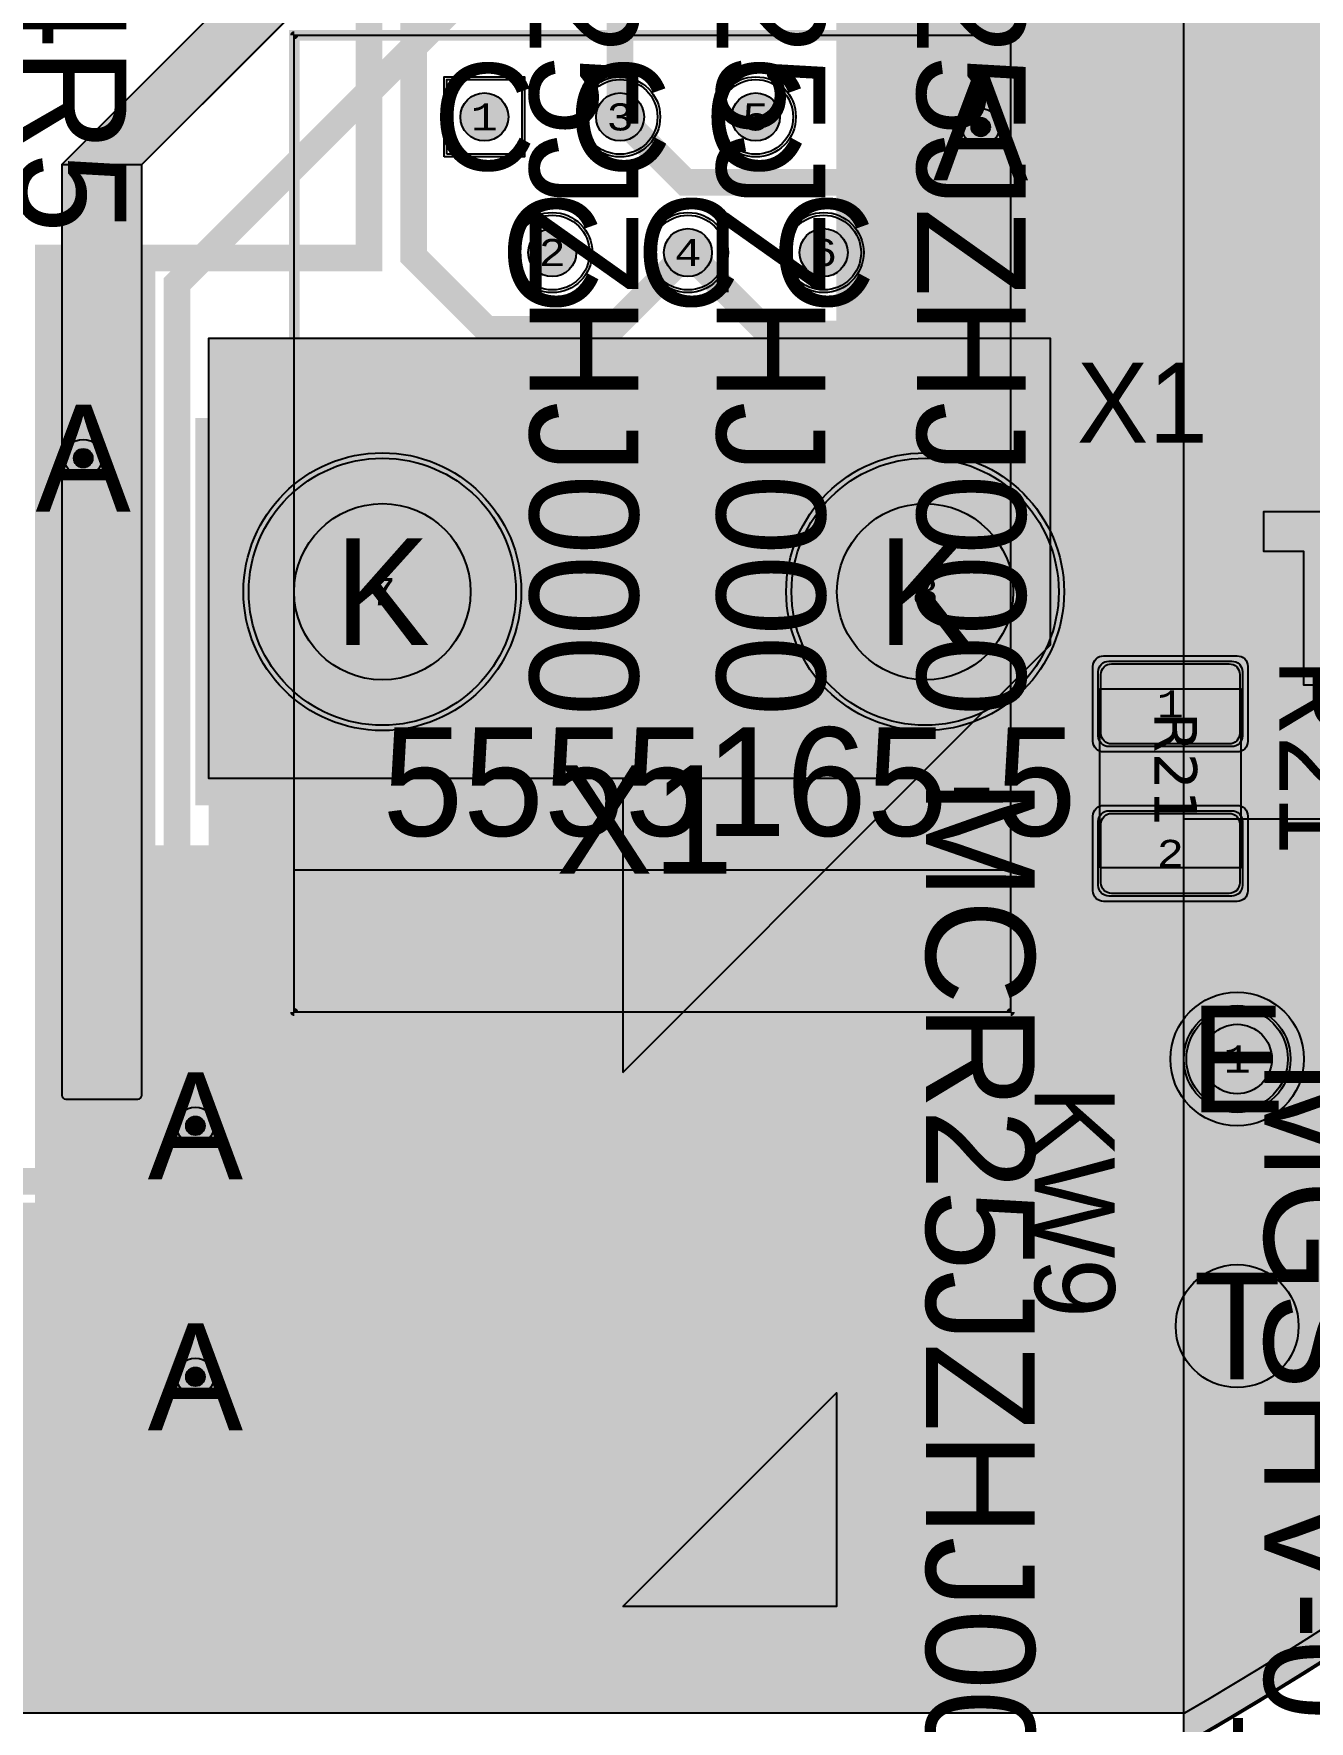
# Model space of a CAD drawing. Extents: x -74 to 89, y -133 to 74.
# Drawn here: x 15.47 to 39.35, y -63.65 to -32.05 of the extents above; entities that cross this region are included whole.
import ezdxf
from ezdxf.enums import TextEntityAlignment as Align

# ---------------------------------------------------------------- set-up
doc = ezdxf.new("R2010")
doc.units = 0
doc.header["$MEASUREMENT"] = 0
for name, color, linetype in [('ASSEMBLY_OUTLINES_TOP', 102, 'CONTINUOUS'), ('ASSEMBLY_PART_NUMBERS_TOP', 102, 'CONTINUOUS'), ('ASSEMBLY_REF_DES_TOP', 102, 'CONTINUOUS'), ('BOARD_OUTLINE', 10, 'CONTINUOUS'), ('DRILL_DRAWING', 21, 'CONTINUOUS'), ('GENERATED_SILKSCREEN_TOP', 140, 'CONTINUOUS'), ('MANUFACTURING_OUTLINES', 10, 'CONTINUOUS'), ('MOUNTING_HOLES_LAYER_BOT13', 42, 'CONTINUOUS'), ('MOUNTING_HOLES_LAYER_TOP', 42, 'CONTINUOUS'), ('PART_HOLES_LAYER_BOTTOM', 30, 'CONTINUOUS'), ('PART_HOLES_LAYER_TOP', 30, 'CONTINUOUS'), ('PART_PADS_LAYER_BOTTOM', 230, 'CONTINUOUS'), ('PART_PADS_LAYER_TOP', 150, 'CONTINUOUS'), ('PART_PADS_SMD_BTM', 230, 'CONTINUOUS'), ('PART_PADS_SMD_TOP', 150, 'CONTINUOUS'), ('PIN_NUMBERS_TOP', 8, 'CONTINUOUS'), ('PLACEMENT_OUTLINES_TOP', 130, 'CONTINUOUS'), ('PLANE_DATA_LAYER_BOTTOM', 230, 'CONTINUOUS'), ('PLANE_DATA_LAYER_TOP', 150, 'CONTINUOUS'), ('PLANE_SHAPES_LAYER_BOTTOM', 230, 'CONTINUOUS'), ('PLANE_SHAPES_LAYER_TOP', 150, 'CONTINUOUS'), ('ROUTE_BORDER', 151, 'CONTINUOUS'), ('SILKSCREEN_OUTLINES_TOP', 150, 'CONTINUOUS'), ('SILKSCREEN_REF_DES_TOP', 150, 'CONTINUOUS'), ('SOLDERMASK_PADS_BTM', 12, 'CONTINUOUS'), ('SOLDERMASK_PADS_TOP', 180, 'CONTINUOUS'), ('SOLDERPASTE_PADS_TOP', 180, 'CONTINUOUS'), ('TRACES_LAYER_BOTTOM', 230, 'CONTINUOUS'), ('TRACES_LAYER_TOP', 150, 'CONTINUOUS'), ('VIA_HOLES_LAYER_BOTTOM', 30, 'CONTINUOUS'), ('VIA_HOLES_LAYER_TOP', 30, 'CONTINUOUS'), ('VIA_PADS_LAYER_BOTTOM', 230, 'CONTINUOUS'), ('VIA_PADS_LAYER_TOP', 150, 'CONTINUOUS')]:
    doc.layers.add(name, color=color, linetype=linetype)
doc.styles.add('COURIER_NEW', font='COUR.TTF')
doc.styles.add('VERDANA', font='verdana.TTF')
doc.styles.add('VERIBEST_GERBER_0', font='txt')

msp = doc.modelspace()

# ---------------------------------------------------------------- hatches: boundary and pattern name
at = {"layer": 'ASSEMBLY_OUTLINES_TOP'}
h = msp.add_hatch(color=256, dxfattribs=at)
edge = h.paths.add_edge_path()
edge.add_arc((38, -51.25), 1, 0, 360)
at = {"layer": 'MOUNTING_HOLES_LAYER_BOT13'}
h = msp.add_hatch(color=256, dxfattribs=at)
edge = h.paths.add_edge_path()
edge.add_arc((38, -56.25), 1.15, 0, 360)
at = {"layer": 'MOUNTING_HOLES_LAYER_TOP'}
h = msp.add_hatch(color=256, dxfattribs=at)
edge = h.paths.add_edge_path()
edge.add_arc((38, -56.25), 1.15, 0, 360)
at = {"layer": 'PART_HOLES_LAYER_BOTTOM'}
h = msp.add_hatch(color=256, dxfattribs=at)
edge = h.paths.add_edge_path()
edge.add_arc((23.91, -33.61), 0.45, 0, 360)
h = msp.add_hatch(color=256, dxfattribs=at)
edge = h.paths.add_edge_path()
edge.add_arc((26.45, -33.61), 0.45, 0, 360)
h = msp.add_hatch(color=256, dxfattribs=at)
edge = h.paths.add_edge_path()
edge.add_arc((28.99, -33.61), 0.45, 0, 360)
h = msp.add_hatch(color=256, dxfattribs=at)
edge = h.paths.add_edge_path()
edge.add_arc((25.18, -36.15), 0.45, 0, 360)
h = msp.add_hatch(color=256, dxfattribs=at)
edge = h.paths.add_edge_path()
edge.add_arc((27.72, -36.15), 0.45, 0, 360)
h = msp.add_hatch(color=256, dxfattribs=at)
edge = h.paths.add_edge_path()
edge.add_arc((30.26, -36.15), 0.45, 0, 360)
h = msp.add_hatch(color=256, dxfattribs=at)
edge = h.paths.add_edge_path()
edge.add_arc((22, -42.5), 1.65, 0, 360)
h = msp.add_hatch(color=256, dxfattribs=at)
edge = h.paths.add_edge_path()
edge.add_arc((32.16, -42.5), 1.65, 0, 360)
h = msp.add_hatch(color=256, dxfattribs=at)
edge = h.paths.add_edge_path()
edge.add_arc((38, -51.25), 0.65, 0, 360)
at = {"layer": 'PART_HOLES_LAYER_TOP'}
h = msp.add_hatch(color=256, dxfattribs=at)
edge = h.paths.add_edge_path()
edge.add_arc((23.91, -33.61), 0.45, 0, 360)
h = msp.add_hatch(color=256, dxfattribs=at)
edge = h.paths.add_edge_path()
edge.add_arc((26.45, -33.61), 0.45, 0, 360)
h = msp.add_hatch(color=256, dxfattribs=at)
edge = h.paths.add_edge_path()
edge.add_arc((28.99, -33.61), 0.45, 0, 360)
h = msp.add_hatch(color=256, dxfattribs=at)
edge = h.paths.add_edge_path()
edge.add_arc((25.18, -36.15), 0.45, 0, 360)
h = msp.add_hatch(color=256, dxfattribs=at)
edge = h.paths.add_edge_path()
edge.add_arc((27.72, -36.15), 0.45, 0, 360)
h = msp.add_hatch(color=256, dxfattribs=at)
edge = h.paths.add_edge_path()
edge.add_arc((30.26, -36.15), 0.45, 0, 360)
h = msp.add_hatch(color=256, dxfattribs=at)
edge = h.paths.add_edge_path()
edge.add_arc((22, -42.5), 1.65, 0, 360)
h = msp.add_hatch(color=256, dxfattribs=at)
edge = h.paths.add_edge_path()
edge.add_arc((32.16, -42.5), 1.65, 0, 360)
h = msp.add_hatch(color=256, dxfattribs=at)
edge = h.paths.add_edge_path()
edge.add_arc((38, -51.25), 0.65, 0, 360)
at = {"layer": 'PLANE_DATA_LAYER_BOTTOM'}
h = msp.add_hatch(color=256, dxfattribs=at)
h.paths.add_polyline_path([(61.5, 18.4238), (61.499999, -40.226501, -0.145975601), (61.487545, -40.268248, -0.116259509), (37.03131, -63.489622, -0.132779416), (36.992918, -63.5), (9.5, -63.5), (9.5, -72.816526, -0.37700099), (9.43358, -72.892096, -0.002983456), (8.56305, -72.999481, -0.029201915), (8.554172, -73), (-8.554172, -73, -0.029201915), (-8.56305, -72.999481, -0.002983456), (-9.43358, -72.892096, -0.37700099), (-9.5, -72.816526), (-9.5, -61.830213, -0.198909956), (-9.477682, -61.776332), (-8.26281, -60.56146, -0.198913366), (-8.208928, -60.539142), (8.201871, -60.539142, -0.198913366), (8.255753, -60.56146), (9.211061, -61.516768, 0.198912215), (9.564614, -61.663215), (25.750215, -61.663215, 0.195350246), (26.098886, -61.521584, -0.195347782), (26.152023, -61.5), (26.499996, -61.5, 0.207684346), (26.500002, -61.499998), (30.499998, -57.500002), (30.5, -57.499996), (30.5, -57.152099, -0.198909956), (30.522318, -57.098218), (36.700036, -50.9205, -0.668181994), (36.830118, -50.974381), (36.830118, -50.974384, -0.054468704), (36.82832, -50.990839, 3.427766314), (37.740839, -50.07832, -0.479508484), (37.648182, -50.003918), (37.648182, -50.003917, -0.198909956), (37.6705, -49.950036), (40.613553, -47.006983, 0.086722175), (40.712509, -46.866117, -0.086720588), (40.727589, -46.844649), (41.095234, -46.477004, 0.198912215), (41.241681, -46.123451), (41.241681, -26.339527, -0.198909956), (41.263999, -26.285646), (44.859294, -22.690351, 0.198912215), (45.005741, -22.336798), (45.005741, -6.47043, 0.198912215), (44.859294, -6.116877), (37.022318, 1.720099, -0.198909956), (37, 1.77398), (37, 5.499992, 0.414213562), (36.999992, 5.5), (33.853696, 5.5, -0.414213562), (33.777496, 5.5762), (33.777496, 5.576201, -0.137277598), (33.788563, 5.61575, 0.263392024), (33.84287, 7.388311, -0.564378968), (33.910301, 7.5), (39.499992, 7.5, 0.414213562), (39.5, 7.500008), (39.5, 17.023961, -0.410608775), (39.575261, 17.100155, 0.312052862), (41.476721, 18.449826, -0.315437153), (41.548339, 18.5), (61.4238, 18.5, -0.414213562)], flags=0)
h.paths.add_polyline_path([(-5.5, -66.5, -1), (5.5, -66.5, -1)], flags=0)
h.paths.add_polyline_path([(36.35, -56.25, -1), (39.65, -56.25, -1)], flags=0)
h.paths.add_polyline_path([(40.55, -51.25, -1), (42.95, -51.25, -1)], flags=0)
h.paths.add_polyline_path([(40.1, -56.25, -1), (43.4, -56.25, -1)], flags=0)
h.paths.add_polyline_path([(49.75, -30.75, -1), (51.75, -30.75, -1)], flags=0)
h.paths.add_polyline_path([(49.75, -27.5, -1), (51.75, -27.5, -1)], flags=0)
h.paths.add_polyline_path([(49.75, -24.25, -1), (51.75, -24.25, -1)], flags=0)
h.paths.add_polyline_path([(42.2, -47, -1), (51.8, -47, -1)], flags=0)
h.paths.add_polyline_path([(54.4, -30.75, -1), (57.1, -30.75, -1)], flags=0)
h.paths.add_polyline_path([(54.4, -27.5, -1), (57.1, -27.5, -1)], flags=0)
h.paths.add_polyline_path([(54.4, -24.25, -1), (57.1, -24.25, -1)], flags=0)
h.paths.add_polyline_path([(52.95, -16, -1), (57.55, -16, -1)], flags=0)
h.paths.add_polyline_path([(52.95, -1.25, -1), (57.55, -1.25, -1)], flags=0)
h.paths.add_polyline_path([(52.95, 12.75, -1), (57.55, 12.75, -1)], flags=0)
h.paths.add_polyline_path([(49, -38, -1), (60, -38, -1)], flags=0)
msp.add_hatch(color=256, dxfattribs=at).paths.add_polyline_path([(25.222504, 5.576201, 0.137277598), (25.211437, 5.61575, -0.137281084), (24.95, 6.55, -0.121710057), (25.15713, 7.388311, 0.121712304), (25.165899, 7.4238, 0.414213562), (25.089699, 7.5), (24.5762, 7.5, 0.414213562), (24.5, 7.4238), (24.5, -15.499996), (24.499998, -15.500002), (23.02232, -16.977679, 0.198909956), (23.000002, -17.03156), (23.000002, -17.031561), (23, -23.749996), (22.999998, -23.750002), (22.52232, -24.22768, 0.198909956), (22.500002, -24.281561), (22.5, -27.999996), (22.499998, -28.000002), (16.02232, -34.477679, 0.198909956), (16.000002, -34.53156), (16.000002, -34.531561), (16, -51.9238, 0.414213562), (16.0762, -52), (17.4238, -52, 0.414213562), (17.5, -51.9238), (17.5, -34.500004), (17.500002, -34.499998), (21.999998, -30.000002, -0.207684346), (22.000004, -30), (22.96844, -30, 0.198914779), (23.022322, -29.977681), (24.977684, -28.022316, 0.198909956), (25.000002, -27.968435), (25, 5.499992, -0.414213562), (25.000008, 5.5), (25.146304, 5.5, 0.414213562), (25.222504, 5.5762)], flags=0)
h = msp.add_hatch(color=256, dxfattribs=at)
h.paths.add_polyline_path([(42.055741, -21.290412, -0.198909956), (42.033423, -21.344293), (38.438128, -24.939588, 0.198912215), (38.291681, -25.293141), (38.291681, -33.093197, -0.668181994), (38.161599, -33.147078), (32.715564, -27.701043, -0.198909956), (32.693246, -27.647162), (32.693246, -25.929076, -0.198909956), (32.715564, -25.875195), (35.911007, -22.679752, 0.198912215), (36.057454, -22.326199), (36.057454, -21.974107, -0.198909956), (36.079772, -21.920226), (36.999998, -21.000002), (37, -20.999996), (37, -4.5262, -0.414213562), (37.0762, -4.45), (38.988924, -4.45, -0.198913366), (39.042806, -4.472318), (42.033423, -7.462935, -0.198909956), (42.055741, -7.516816)], flags=0)
h.paths.add_polyline_path([(37.5, -18.65, -1), (41.6, -18.65, -1)], flags=0)
h = msp.add_hatch(color=256, dxfattribs=at)
h.paths.add_polyline_path([(34.5, -37.8262), (34.499999, -40.417161, -0.683328832), (34.367723, -40.468755, 1.575282269), (32.316244, -45.495928, -0.429559877), (32.396413, -45.572025), (32.396413, -45.572026, -0.198909956), (32.374095, -45.625907), (26.522322, -51.477682, -0.198913366), (26.46844, -51.5), (18.8262, -51.5, -0.414213562), (18.75, -51.4238), (18.75, -37.8262, -0.414213562), (18.8262, -37.75), (34.4238, -37.75, -0.414213562)], flags=0)
h.paths.add_polyline_path([(19, -42.5, -1), (25, -42.5, -1)], flags=0)
for points in [[(32.16, -42.5), (33.324799, -39.652852)], [(22, -42.5), (19.824798, -40.324798)], [(22, -42.5), (24.175202, -40.324798)], [(32.16, -42.5), (29.312852, -41.335201)], [(22, -42.5), (19.824798, -44.675202)], [(22, -42.5), (24.175202, -44.675202)], [(32.16, -42.5), (30.995201, -45.347148)]]:
    msp.add_hatch(color=256, dxfattribs=at).paths.add_polyline_path(points, is_closed=False, flags=0)
at = {"layer": 'PLANE_DATA_LAYER_TOP'}
h = msp.add_hatch(color=256, dxfattribs=at)
h.paths.add_polyline_path([(61.5, -40.226499, -0.145975601), (61.487546, -40.268246, -0.116259517), (37.03131, -63.489622, -0.132779416), (36.992918, -63.5), (9.5, -63.5), (9.5, -72.816526, -0.37700099), (9.43358, -72.892096, -0.002983456), (8.56305, -72.999481, -0.029201915), (8.554172, -73), (-8.554172, -73, -0.029201915), (-8.56305, -72.999481, -0.002983456), (-9.43358, -72.892096, -0.37700099), (-9.5, -72.816526), (-9.5, -63.5), (-18.9238, -63.5, -0.414213562), (-19, -63.4238), (-19, -60.362708, -0.460360958), (-18.91204, -60.287421, 0.407174437), (-17.716783, -59.436985, -0.72047567), (-17.573699, -59.416371, 4.221382976), (-17.573699, -57.083629, -0.72047567), (-17.716783, -57.063015, 0.407174437), (-18.91204, -56.212579, -0.460360958), (-19, -56.137292), (-19, -55.500008, 0.414213562), (-19.000008, -55.5), (-29.4238, -55.5, -0.414213562), (-29.5, -55.4238), (-29.5, -54.358735, -0.16227766), (-29.48476, -54.313015), (-22.52286, -45.03048, -0.236067977), (-22.4619, -45), (-6.0762, -45, -0.414213562), (-6, -45.0762), (-6, -53.999992, 0.414213562), (-5.999992, -54), (15.499992, -54, 0.414213562), (15.5, -53.999992), (15.5, -36.0762, -0.414213562), (15.5762, -36), (21.499992, -36, 0.414213562), (21.5, -35.999992), (21.5, -17.3262, -0.414213562), (21.5762, -17.25), (24.499992, -17.25, 0.414213562), (24.5, -17.249992), (24.5, 7.4238, -0.414213562), (24.5762, 7.5), (25.089699, 7.5, -0.564378968), (25.15713, 7.388311, 0.263392024), (25.211437, 5.61575, -0.137277598), (25.222504, 5.576201), (25.222504, 5.5762, -0.414213562), (25.146304, 5.5), (25.000008, 5.5, 0.414213562), (25, 5.499992), (25, -17.6738, -0.414213562), (24.9238, -17.75), (22.000008, -17.75, 0.414213562), (22, -17.750008), (22, -36.4238, -0.414213562), (21.9238, -36.5), (17.750008, -36.5, 0.414213562), (17.75, -36.500008), (17.75, -47.249992, 0.414213562), (17.750008, -47.25), (34.9738, -47.25, -0.414213562), (35.05, -47.3262), (35.05, -48, 0.414213562), (35.6, -48.55), (37.9, -48.55, 0.414213562), (38.45, -48), (38.45, -46.8262, -0.414213562), (38.5262, -46.75), (39.362507, -46.75, -0.414213562), (39.438707, -46.8262), (39.438707, -49.072624, -0.198909956), (39.416389, -49.126505), (38.451643, -50.091251, -0.282786448), (38.374011, -50.109773, 0.510406548), (36.8, -51.249999), (36.8, -51.25, 1), (39.2, -51.25), (39.2, -51.249998, 0.079404665), (39.140227, -50.875989, -0.079406468), (39.136431, -50.852239), (39.136431, -50.852238, -0.198909956), (39.158749, -50.798357), (40.29226, -49.664846, 0.139214381), (40.4253, -49.426302, -0.66553327), (40.563992, -49.403312, 0.056252236), (40.6339, -49.491007), (41.209616, -50.066722, -0.198909956), (41.231934, -50.120603), (41.231934, -50.120605, -0.278486309), (41.191217, -50.188039, 1.771956841), (42.95, -51.25), (42.95, -51.249999, 0.282784123), (42.291796, -50.179272, -0.282784005), (42.25, -50.111281), (42.25, -49.9, 0.198912215), (42.103553, -49.546447), (41.509772, -48.952666, -0.198909956), (41.487454, -48.898785), (41.487454, -44.11759, 0.198912215), (41.341007, -43.764037), (37.022318, -39.445348, -0.198909956), (37, -39.391467), (37, -25.5762, -0.414213562), (37.0762, -25.5), (37.75, -25.5, 0.414213562), (38.3, -24.95), (38.3, -23.55, 0.414213562), (37.75, -23), (37.0762, -23, -0.414213562), (37, -22.9238), (37, 5.499992, 0.414213562), (36.999992, 5.5), (33.853696, 5.5, -0.414213562), (33.777496, 5.5762), (33.777496, 5.576201, -0.137277598), (33.788563, 5.61575, 0.263392024), (33.84287, 7.388311, -0.564378968), (33.910301, 7.5), (39.499992, 7.5, 0.414213562), (39.5, 7.500008), (39.5, 17.023961, -0.410608775), (39.575261, 17.100155, 0.312052862), (41.476721, 18.449826, -0.315437153), (41.548339, 18.5), (56.499992, 18.5, 0.414213562), (56.5, 18.500008), (56.5, 22.804901, -0.359563574), (56.5618, 22.879728, 0.825910822), (56.5618, 26.120272, -0.359563574), (56.5, 26.195099), (56.5, 28.054901, -0.359563574), (56.5618, 28.129728, 0.825910822), (56.5618, 31.370272, -0.359563574), (56.5, 31.445099), (56.5, 32.824732, -0.306399851), (56.547828, 32.895453, 0.434317946), (59.453247, 40.390678, -0.112892843), (59.445672, 40.4238, -0.414213562), (59.521872, 40.5), (61.294132, 40.5, -0.252088385), (61.357744, 40.465752, -0.000803891), (61.487546, 40.268243, -0.145975601), (61.5, 40.226496)], flags=0)
h.paths.add_polyline_path([(-5.5, -66.5, -1), (5.5, -66.5, -1)], flags=0)
h.paths.add_polyline_path([(19.011269, -52.814013, 0.138572509), (19.1, -52.5, 1), (17.9, -52.5, 0.138572509), (17.988731, -52.814013, -0.138574011), (18, -52.853893), (18, -56.846107, -0.138574011), (17.988731, -56.885987, 0.138572509), (17.9, -57.2, 1), (19.1, -57.2, 0.138572509), (19.011269, -56.885987, -0.138574011), (19, -56.846107), (19, -52.853893, -0.138574011)], flags=0)
h.paths.add_polyline_path([(36.35, -56.25, -1), (39.65, -56.25, -1)], flags=0)
h.paths.add_polyline_path([(37.5, -18.65, -1), (41.6, -18.65, -1)], flags=0)
h.paths.add_polyline_path([(40.1, -56.25, -1), (43.4, -56.25, -1)], flags=0)
h.paths.add_polyline_path([(50.66575, -14.365675, 0.414213562), (50.91575, -14.115675), (50.91575, 3.552675, 0.414213562), (50.66575, 3.802675), (45.7297, 3.802675, 0.414213562), (45.4797, 3.552675), (45.4797, -14.115675, 0.414213562), (45.7297, -14.365675)], flags=0)
h.paths.add_polyline_path([(50.839728, -25.245966, 2.137297553), (49.754034, -24.160272, -0.1756634), (49.732023, -24.207317), (49.211658, -24.727682, -0.198913366), (49.157776, -24.75), (45.5762, -24.75, -0.414213562), (45.5, -24.6738), (45.5, -21.500008, 0.414213562), (45.499992, -21.5), (41.000008, -21.5, 0.414213562), (41, -21.500008), (41, -23.7238, -0.414213562), (40.9238, -23.8), (40, -23.8, 0.414213562), (39.45, -24.35), (39.45, -26.65, 0.414213562), (40, -27.2), (40.9238, -27.2, -0.414213562), (41, -27.2762), (41, -28.2238, -0.414213562), (40.9238, -28.3), (40, -28.3, 0.414213562), (39.45, -28.85), (39.45, -31.15, 0.414213562), (40, -31.7), (40.9238, -31.7, -0.414213562), (41, -31.7762), (41, -32.7238, -0.414213562), (40.9238, -32.8), (40, -32.8, 0.414213562), (39.45, -33.35), (39.45, -35.65, 0.414213562), (40, -36.2), (40.9238, -36.2, -0.414213562), (41, -36.2762), (41, -37.499992, 0.414213562), (41.000008, -37.5), (45.499992, -37.5, 0.414213562), (45.5, -37.499992), (45.5, -35.3262, -0.414213562), (45.5762, -35.25), (46.90552, -35.25, 0.198912714), (47.435851, -35.03033), (49, -33.46618), (50.278165, -32.188015, -0.101573515), (50.303748, -32.171147, 0.101574085), (50.555546, -32.005115), (50.792683, -31.767977, -0.1756634), (50.839728, -31.745966, 2.137297553), (49.754034, -30.660272, -0.1756634), (49.732023, -30.707317), (49.677785, -30.761555, -0.101573515), (49.652202, -30.778423, 0.101574085), (49.400404, -30.944455), (46.617178, -33.727682, -0.198913366), (46.563296, -33.75), (45.5762, -33.75, -0.414213562), (45.5, -33.6738), (45.5, -29.268243, -0.414213562), (45.5762, -29.192043), (49.807957, -29.192043, 0.198912714), (50.338288, -28.972373), (50.792683, -28.517977, -0.1756634), (50.839728, -28.495966, 2.137297553), (49.754034, -27.410272, -0.1756634), (49.732023, -27.457317), (49.519615, -27.669725, -0.198913366), (49.465733, -27.692043), (45.5762, -27.692043, -0.414213562), (45.5, -27.615843), (45.5, -26.3262, -0.414213562), (45.5762, -26.25), (49.5, -26.25, 0.198912714), (50.030331, -26.03033), (50.792683, -25.267977, -0.1756634)], flags=0)
h.paths.add_polyline_path([(42.2, -47, -1), (51.8, -47, -1)], flags=0)
h.paths.add_polyline_path([(54.4, -30.75, -1), (57.1, -30.75, -1)], flags=0)
h.paths.add_polyline_path([(54.4, -27.5, -1), (57.1, -27.5, -1)], flags=0)
h.paths.add_polyline_path([(54.4, -24.25, -1), (57.1, -24.25, -1)], flags=0)
h.paths.add_polyline_path([(52.95, -16, -1), (57.55, -16, -1)], flags=0)
h.paths.add_polyline_path([(52.95, -1.25, -1), (57.55, -1.25, -1)], flags=0)
h.paths.add_polyline_path([(52.95, 12.75, -1), (57.55, 12.75, -1)], flags=0)
h.paths.add_polyline_path([(49, -38, -1), (60, -38, -1)], flags=0)
h = msp.add_hatch(color=256, dxfattribs=at)
h.paths.add_polyline_path([(33.25, -39.595656, -0.516373137), (33.148687, -39.667599, 1.408235122), (33.148687, -45.332401, -0.516373137), (33.25, -45.404344), (33.25, -46.4238, -0.414213562), (33.1738, -46.5), (18.5762, -46.5, -0.414213562), (18.5, -46.4238), (18.5, -39.3262, -0.414213562), (18.5762, -39.25), (33.1738, -39.25, -0.414213562), (33.25, -39.3262)], flags=0)
h.paths.add_polyline_path([(19, -42.5, -1), (25, -42.5, -1)], flags=0)
for points in [[(32.16, -42.5), (30.770567, -39.755463)], [(22, -42.5), (19.824798, -40.324798)], [(22, -42.5), (24.175202, -40.324798)], [(22, -42.5), (19.824798, -44.675202)], [(22, -42.5), (24.175202, -44.675202)], [(32.16, -42.5), (29.245882, -43.485354)], [(32.16, -42.5), (32.721279, -45.524561)], [(37.85, -47.4), (38.5262, -47.4)], [(35.65, -47.724995), (34.9738, -47.724995)], [(36.75, -47.95), (36.75, -48.6262)]]:
    msp.add_hatch(color=256, dxfattribs=at).paths.add_polyline_path(points, is_closed=False, flags=0)
at = {"layer": 'PLANE_SHAPES_LAYER_BOTTOM'}
for points in [[(61.5, -41.155194, -0.114863686), (37, -64.08588), (37, 5.5), (61.5, 5.5)], [(17.5, -34.5), (23.875, -28.125), (23.125, -27.375), (16, -34.5)], [(34.5, -43.5), (32, -46), (18.75, -46), (18.75, -37.75), (34.5, -37.75)], [(26.5, -51.5), (32, -46), (26.5, -46)], [(26.5, -61.5), (30.5, -57.5), (30.5, -61.5)]]:
    msp.add_hatch(color=256, dxfattribs=at).paths.add_polyline_path(points, flags=0)
at = {"layer": 'PLANE_SHAPES_LAYER_TOP'}
msp.add_hatch(color=256, dxfattribs=at).paths.add_polyline_path([(61.603571, -41, -0.115502386), (37, -64.08588), (37, -46.75), (39.75, -46.75), (39.75, -44.25), (39.25, -44.25), (39.25, -41.75), (38.5, -41.75), (38.5, -41)], flags=0)
at = {"layer": 'VIA_HOLES_LAYER_BOTTOM'}
h = msp.add_hatch(color=256, dxfattribs=at)
edge = h.paths.add_edge_path()
edge.add_arc((33.2, -33.8), 0.175, 0, 360)
h = msp.add_hatch(color=256, dxfattribs=at)
edge = h.paths.add_edge_path()
edge.add_arc((16.4, -40), 0.175, 0, 360)
h = msp.add_hatch(color=256, dxfattribs=at)
edge = h.paths.add_edge_path()
edge.add_arc((18.5, -52.5), 0.175, 0, 360)
h = msp.add_hatch(color=256, dxfattribs=at)
edge = h.paths.add_edge_path()
edge.add_arc((18.5, -57.2), 0.175, 0, 360)
at = {"layer": 'VIA_HOLES_LAYER_TOP'}
h = msp.add_hatch(color=256, dxfattribs=at)
edge = h.paths.add_edge_path()
edge.add_arc((33.2, -33.8), 0.175, 0, 360)
h = msp.add_hatch(color=256, dxfattribs=at)
edge = h.paths.add_edge_path()
edge.add_arc((16.4, -40), 0.175, 0, 360)
h = msp.add_hatch(color=256, dxfattribs=at)
edge = h.paths.add_edge_path()
edge.add_arc((18.5, -52.5), 0.175, 0, 360)
h = msp.add_hatch(color=256, dxfattribs=at)
edge = h.paths.add_edge_path()
edge.add_arc((18.5, -57.2), 0.175, 0, 360)

# ---------------------------------------------------------------- linework, layer by layer
at = {"layer": 'ASSEMBLY_OUTLINES_TOP', "const_width": 0.2}
msp.add_lwpolyline([(20.35, -50.37), (20.35, -32.08), (33.76, -32.08), (33.76, -50.37)], close=True, dxfattribs=at)
at = {"layer": 'ASSEMBLY_OUTLINES_TOP'}
msp.add_lwpolyline([(35.43, -47.67), (35.43, -44.32), (38.07, -44.32), (38.07, -47.67)], close=True, dxfattribs=at)
for centre, radius in [((0, 0), 74), ((38, -51.25), 1)]:
    msp.add_circle(centre, radius, dxfattribs=at)
at = {"layer": 'BOARD_OUTLINE'}
msp.add_lwpolyline([(62, -40.39802, -0.011944181), (60, -43.312816), (60, -43.312815, -0.105291747), (37.148351, -64), (10, -64), (10, -73.321211, -0.067878888), (-10, -73.321211), (-10, -64), (-37.148351, -64, -0.130474387), (-64, -37.148351), (-64, -10), (-73.321211, -10, -0.067878888), (-73.321211, 10), (-64, 10), (-64, 37.148351, -0.130474387), (-37.148351, 64), (-10, 64), (-10, 73.321211, -0.067878888), (10, 73.321211), (10, 64), (37.148351, 64, -0.105291747), (60, 43.312815), (60, 43.312816, -0.011944181), (62, 40.39802)], format="xyb", close=True, dxfattribs=at)
at = {"layer": 'GENERATED_SILKSCREEN_TOP', "const_width": 0.15}
for points in [[(33.760005, -40.482425, 0.000001243), (33.759995, -40.482417), (33.759995, -32.080005), (20.350005, -32.080005), (20.350005, -40.523098, 0.000001243), (20.349995, -40.523106), (20.349995, -32.08, -0.414213562), (20.35, -32.079995), (33.76, -32.079995, -0.414213562), (33.760005, -32.08), (33.760005, -40.482425)], [(33.760005, -50.37, -0.414213562), (33.76, -50.370005), (20.35, -50.370005, -0.414213562), (20.349995, -50.37), (20.349995, -44.476894, 0.000001243), (20.350005, -44.476902), (20.350005, -50.369995), (33.759995, -50.369995), (33.759995, -44.517583, 0.000001243), (33.760005, -44.517575), (33.760005, -50.37)], [(35.430005, -46.583836, 0.000011642), (35.429995, -46.583844), (35.429995, -45.416156, 0.000011642), (35.430005, -45.416164), (35.430005, -46.583836)], [(38.070005, -46.583844, 0.000011642), (38.069995, -46.583836), (38.069995, -45.416164, 0.000011642), (38.070005, -45.416156), (38.070005, -46.583844)]]:
    msp.add_lwpolyline(points, format="xyb", dxfattribs=at)
for points in [[(36.21875, -39.722), (35.73725, -39.0395), (35.25575, -39.722), (35.25275, -39.728), (35.24675, -39.731), (35.24225, -39.7325), (35.23775, -39.7325), (35.22725, -39.7295), (35.21825, -39.725), (35.21075, -39.7175), (35.20475, -39.7085), (35.20325, -39.6965), (35.20775, -39.686), (35.69825, -38.9855), (35.20775, -38.285), (35.20325, -38.2745), (35.20325, -38.264), (35.20925, -38.2535), (35.21675, -38.246), (35.22725, -38.2415), (35.23775, -38.2385), (35.24675, -38.24), (35.25575, -38.2475), (35.73725, -38.9315), (36.21875, -38.2475), (36.22625, -38.24), (36.23675, -38.2385), (36.24725, -38.2415), (36.25625, -38.246), (36.26525, -38.2535), (36.26975, -38.264), (36.27125, -38.2745), (36.26825, -38.285), (35.77325, -38.9855), (36.26825, -39.686), (36.27125, -39.698), (36.26975, -39.7085), (36.26525, -39.719), (36.25625, -39.7265), (36.24725, -39.7325), (36.23675, -39.734), (36.22625, -39.731), (36.21875, -39.722)], [(36.83525, -39.674), (36.82325, -39.677), (36.81725, -39.683), (36.81275, -39.6935), (36.81125, -39.7055), (36.81275, -39.716), (36.81725, -39.7265), (36.82325, -39.734), (36.83525, -39.7355), (37.42025, -39.7355), (37.43075, -39.734), (37.43975, -39.7265), (37.44425, -39.716), (37.44575, -39.7055), (37.44425, -39.6935), (37.43975, -39.683), (37.43075, -39.677), (37.42025, -39.674), (37.15625, -39.674), (37.15625, -38.2655), (37.15475, -38.255), (37.15025, -38.2475), (37.14275, -38.243), (37.13225, -38.2415), (37.12475, -38.24), (37.11725, -38.24), (37.11125, -38.243), (37.10525, -38.249), (36.81275, -38.66), (36.80825, -38.6705), (36.80825, -38.681), (36.81275, -38.69), (36.82025, -38.6975), (36.82925, -38.7035), (36.83975, -38.7065), (36.84575, -38.7065), (36.85025, -38.705), (36.85775, -38.696), (37.09775, -38.36), (37.09775, -39.674), (36.83525, -39.674)], [(40.266, -43.951), (38.826, -43.951), (38.814, -43.954), (38.8065, -43.9615), (38.802, -43.9705), (38.8005, -43.981), (38.802, -43.993), (38.8065, -44.0035), (38.814, -44.011), (38.826, -44.014), (39.516, -44.014)], [(39.516, -44.719), (38.817, -44.965), (38.8065, -44.971), (38.8005, -44.9815), (38.799, -44.9935), (38.802, -45.0025), (38.808, -45.0115), (38.8155, -45.019), (38.8245, -45.0235), (38.8365, -45.0205), (39.5355, -44.7745)], [(39.8295, -46.4305), (39.018, -45.4315), (38.8575, -45.4315), (38.8575, -46.411), (38.8545, -46.4215), (38.8485, -46.4305), (38.838, -46.435), (38.826, -46.4365), (38.8155, -46.435), (38.805, -46.4305), (38.799, -46.4215), (38.796, -46.411), (38.796, -45.4), (38.799, -45.388), (38.8065, -45.3805), (38.8155, -45.373), (38.826, -45.37), (39.0315, -45.37), (39.036, -45.3715), (39.0465, -45.3745), (39.051, -45.3775), (39.054, -45.3805), (39.057, -45.3835), (39.87, -46.381)], [(38.8575, -47.0035), (38.856, -46.9915), (38.8485, -46.9855), (38.838, -46.981), (38.826, -46.9795), (38.8155, -46.981), (38.805, -46.9855), (38.7975, -46.9915), (38.796, -47.0035), (38.796, -47.5885), (38.7975, -47.599), (38.805, -47.608), (38.8155, -47.6125), (38.826, -47.614), (38.838, -47.6125), (38.8485, -47.608), (38.856, -47.599), (38.8575, -47.5885), (38.8575, -47.3245), (40.266, -47.3245)], [(40.1715, -47.266), (38.8575, -47.266), (38.8575, -47.0035)], [(20.35, -47.71), (33.75, -47.71)], [(35.6605, -53.01375), (35.6695, -53.01975), (35.68, -53.02125), (35.692, -53.01975), (35.701, -53.01375), (35.7085, -53.00625), (35.7145, -52.99575), (35.716, -52.99125), (35.7145, -52.98675), (35.713, -52.98075), (35.71, -52.97625), (34.927, -52.01475), (35.686, -52.01475), (35.698, -52.01175), (35.7055, -52.00425), (35.71, -51.99375), (35.7115, -51.98175), (35.71, -51.97125), (35.7055, -51.96225), (35.698, -51.95475), (35.686, -51.95175), (34.246, -51.95175), (34.2355, -51.95475), (34.2265, -51.96225), (34.222, -51.97125), (34.2205, -51.98175), (34.222, -51.99375), (34.2265, -52.00425), (34.2355, -52.01175), (34.246, -52.01475), (34.849, -52.01475), (35.05, -52.26375), (34.2265, -52.97325), (34.222, -52.97775), (34.219, -52.98225), (34.2175, -52.98675), (34.2175, -52.99125), (34.222, -53.00175), (34.228, -53.01075), (34.2355, -53.01825), (34.246, -53.02275), (34.2565, -53.02275), (34.267, -53.01825), (35.0905, -52.30875), (35.6605, -53.01375)], [(34.246, -53.36925), (34.2355, -53.37225), (34.2295, -53.37675), (34.225, -53.38575), (34.222, -53.39625), (34.219, -53.40525), (34.2205, -53.41275), (34.2235, -53.42025), (34.231, -53.42775), (35.008, -53.90625), (34.231, -54.38625), (34.2235, -54.39225), (34.2205, -54.39825), (34.219, -54.40725), (34.222, -54.41625), (34.225, -54.42675), (34.2295, -54.43575), (34.237, -54.44025), (34.246, -54.44175), (35.686, -54.44175), (35.698, -54.43875), (35.7055, -54.43125), (35.71, -54.42225), (35.7115, -54.41175), (35.71, -54.40125), (35.7055, -54.39075), (35.698, -54.38325), (35.686, -54.38175), (34.3555, -54.38175), (35.086, -53.93325), (35.0905, -53.92725), (35.0935, -53.91975), (35.095, -53.91375), (35.095, -53.90625), (35.095, -53.89875), (35.095, -53.89275), (35.0905, -53.88675), (35.086, -53.87925), (34.3555, -53.43225), (35.686, -53.43225), (35.698, -53.42925), (35.7055, -53.42175), (35.71, -53.41125), (35.7115, -53.39925), (35.71, -53.38875), (35.7055, -53.37975), (35.698, -53.37225), (35.686, -53.36925), (34.2505, -53.36925), (34.246, -53.36925)], [(34.222, -55.05375), (34.4275, -54.80175), (34.435, -54.79425), (34.444, -54.79275), (34.4545, -54.79425), (34.465, -54.80025), (34.474, -54.80625), (34.4785, -54.81675), (34.48, -54.82575), (34.477, -54.83625), (34.2775, -55.08075), (34.2775, -55.56525), (34.4665, -55.79925), (35.005, -55.79925), (34.84, -55.59525), (34.837, -55.58925), (34.8355, -55.58775), (34.834, -55.58325), (34.834, -55.57725), (34.834, -55.07175), (34.834, -55.06575), (34.8385, -55.05675), (34.84, -55.05375), (35.044, -54.80175), (35.0455, -54.79875), (35.0485, -54.79575), (35.053, -54.79275), (35.0635, -54.78975), (35.0695, -54.78825), (35.4805, -54.78825), (35.488, -54.78975), (35.494, -54.79275), (35.4985, -54.79575), (35.5, -54.79875), (35.5045, -54.80175), (35.71, -55.05375), (35.7115, -55.05975), (35.713, -55.06425), (35.7145, -55.06575), (35.716, -55.07175), (35.716, -55.57725), (35.7145, -55.58325), (35.7145, -55.58475), (35.713, -55.58625), (35.7115, -55.59075), (35.71, -55.59675), (35.5045, -55.84875), (35.4985, -55.85325), (35.491, -55.85475), (35.4865, -55.85775), (35.4805, -55.85925), (34.4515, -55.85925), (34.447, -55.85775), (34.4365, -55.85475), (34.4335, -55.85325), (34.4275, -55.84875), (34.222, -55.59675), (34.219, -55.58925), (34.2175, -55.58775), (34.2175, -55.58475), (34.2175, -55.58175), (34.216, -55.58025), (34.216, -55.57725), (34.216, -55.07175), (34.2175, -55.06575), (34.219, -55.05975), (34.222, -55.05375)], [(35.4655, -54.84975), (35.0845, -54.84975), (34.894, -55.08075), (34.894, -55.56525), (35.0845, -55.79925), (35.4655, -55.79925), (35.6545, -55.56525), (35.6545, -55.08075), (35.4655, -54.84975)]]:
    msp.add_lwpolyline(points, dxfattribs=at)
msp.add_lwpolyline([(36.75, -51.25, -1), (39.25, -51.25, -1)], format="xyb", close=True, dxfattribs=at)
at = {"layer": 'MANUFACTURING_OUTLINES'}
msp.add_lwpolyline([(10.0254, 64.0254), (37.148351, 64.0254, -0.132241555), (37.161102, 64.021968, -0.10529175), (60.020595, 43.327682, -0.157601684), (60.0254, 43.312815), (60.0254, -43.312815, -0.157601684), (60.020595, -43.327682, -0.10529175), (37.161102, -64.021968, -0.132241555)], format="xyb", dxfattribs=at)
at = {"layer": 'MOUNTING_HOLES_LAYER_BOT13'}
msp.add_circle((38, -56.25), 1.15, dxfattribs=at)
at = {"layer": 'MOUNTING_HOLES_LAYER_TOP'}
msp.add_circle((38, -56.25), 1.15, dxfattribs=at)
at = {"layer": 'PART_HOLES_LAYER_BOTTOM'}
for centre, radius in [((23.91, -33.61), 0.45), ((26.45, -33.61), 0.45), ((28.99, -33.61), 0.45), ((25.18, -36.15), 0.45), ((27.72, -36.15), 0.45), ((30.26, -36.15), 0.45), ((22, -42.5), 1.65), ((32.16, -42.5), 1.65), ((38, -51.25), 0.65)]:
    msp.add_circle(centre, radius, dxfattribs=at)
at = {"layer": 'PART_HOLES_LAYER_TOP'}
for centre, radius in [((23.91, -33.61), 0.45), ((26.45, -33.61), 0.45), ((28.99, -33.61), 0.45), ((25.18, -36.15), 0.45), ((27.72, -36.15), 0.45), ((30.26, -36.15), 0.45), ((22, -42.5), 1.65), ((32.16, -42.5), 1.65), ((38, -51.25), 0.65)]:
    msp.add_circle(centre, radius, dxfattribs=at)
at = {"layer": 'PART_PADS_LAYER_BOTTOM'}
msp.add_circle((38, -51.25), 0.95, dxfattribs=at)
at = {"layer": 'PART_PADS_LAYER_TOP'}
msp.add_circle((38, -51.25), 0.95, dxfattribs=at)
at = {"layer": 'PART_PADS_SMD_BTM'}
msp.add_lwpolyline([(23.21, -34.31), (23.21, -32.91), (24.61, -32.91), (24.61, -34.31)], close=True, dxfattribs=at)
for centre, radius in [((26.45, -33.61), 0.7), ((28.99, -33.61), 0.7), ((25.18, -36.15), 0.7), ((27.72, -36.15), 0.7), ((30.26, -36.15), 0.7), ((22, -42.5), 2.5), ((32.16, -42.5), 2.5)]:
    msp.add_circle(centre, radius, dxfattribs=at)
at = {"layer": 'PART_PADS_SMD_TOP'}
msp.add_lwpolyline([(23.21, -34.31), (23.21, -32.91), (24.61, -32.91), (24.61, -34.31)], close=True, dxfattribs=at)
for points in [[(35.4, -44, -0.414213562), (35.6, -43.8), (37.9, -43.8, -0.414213562), (38.1, -44), (38.1, -45.2, -0.414213562), (37.9, -45.4), (35.6, -45.4, -0.414213562), (35.4, -45.2)], [(35.4, -46.8, -0.414213562), (35.6, -46.6), (37.9, -46.6, -0.414213562), (38.1, -46.8), (38.1, -48, -0.414213562), (37.9, -48.2), (35.6, -48.2, -0.414213562), (35.4, -48)]]:
    msp.add_lwpolyline(points, format="xyb", close=True, dxfattribs=at)
for centre, radius in [((26.45, -33.61), 0.7), ((28.99, -33.61), 0.7), ((25.18, -36.15), 0.7), ((27.72, -36.15), 0.7), ((30.26, -36.15), 0.7), ((22, -42.5), 2.5), ((32.16, -42.5), 2.5)]:
    msp.add_circle(centre, radius, dxfattribs=at)
at = {"layer": 'PLACEMENT_OUTLINES_TOP'}
for points in [[(20.35, -50.37), (20.35, -32.08), (33.76, -32.08), (33.76, -50.37)], [(35.43, -47.67), (35.43, -44.32), (38.07, -44.32), (38.07, -47.67)]]:
    msp.add_lwpolyline(points, close=True, dxfattribs=at)
msp.add_circle((38, -51.25), 1.25, dxfattribs=at)
at = {"layer": 'PLANE_DATA_LAYER_BOTTOM'}
msp.add_lwpolyline([(22.499998, -28.000002), (16.02232, -34.477679, 0.198909956), (16.000002, -34.53156), (16.000002, -34.531561), (16, -51.9238, 0.414213562), (16.0762, -52), (17.4238, -52, 0.414213562), (17.5, -51.9238), (17.5, -34.500004), (17.500002, -34.499998), (21.999998, -30.000002, -0.207684346)], format="xyb", dxfattribs=at)
at = {"layer": 'PLANE_DATA_LAYER_BOTTOM', "const_width": 0.75}
for points in [[(32.16, -42.5), (33.324799, -39.652852)], [(22, -42.5), (19.824798, -40.324798)], [(22, -42.5), (24.175202, -40.324798)], [(32.16, -42.5), (29.312852, -41.335201)], [(22, -42.5), (19.824798, -44.675202)], [(22, -42.5), (24.175202, -44.675202)], [(32.16, -42.5), (30.995201, -45.347148)]]:
    msp.add_lwpolyline(points, dxfattribs=at)
at = {"layer": 'PLANE_DATA_LAYER_TOP'}
for points, const_width in [([(40.05, -34.5), (39.3738, -34.5)], 0.5), ([(32.16, -42.5), (30.770567, -39.755463)], 0.75), ([(22, -42.5), (19.824798, -40.324798)], 0.75), ([(22, -42.5), (24.175202, -40.324798)], 0.75), ([(22, -42.5), (19.824798, -44.675202)], 0.75), ([(22, -42.5), (24.175202, -44.675202)], 0.75), ([(32.16, -42.5), (29.245882, -43.485354)], 0.75), ([(32.16, -42.5), (32.721279, -45.524561)], 0.75), ([(37.85, -47.4), (38.5262, -47.4)], 0.5), ([(35.65, -47.724995), (34.9738, -47.724995)], 0.5), ([(36.75, -47.95), (36.75, -48.6262)], 0.5)]:
    msp.add_lwpolyline(points, dxfattribs=dict(at, const_width=const_width))
at = {"layer": 'PLANE_SHAPES_LAYER_BOTTOM'}
msp.add_lwpolyline([(61.5, -41.155194, -0.114863686), (37, -64.08588), (37, 5.5), (61.5, 5.5)], format="xyb", close=True, dxfattribs=at)
for points in [[(17.5, -34.5), (23.875, -28.125), (23.125, -27.375), (16, -34.5)], [(34.5, -43.5), (32, -46), (18.75, -46), (18.75, -37.75), (34.5, -37.75)], [(26.5, -51.5), (32, -46), (26.5, -46)], [(26.5, -61.5), (30.5, -57.5), (30.5, -61.5)]]:
    msp.add_lwpolyline(points, close=True, dxfattribs=at)
for points in [[(30.5, -63.5), (37, -63.5), (30.5, -31.5), (37, -31.5)], [(16, -52), (17.5, -52), (16, -34.5), (17.5, -34.5)], [(18.75, -51.5), (26.5, -51.5), (18.75, -46), (26.5, -46)], [(9.5, -63.5), (30.5, -63.5), (9.5, -61.5), (30.5, -61.5)]]:
    msp.add_solid(points, dxfattribs=at)
at = {"layer": 'PLANE_SHAPES_LAYER_TOP'}
msp.add_lwpolyline([(61.603571, -41, -0.115502386), (37, -64.08588), (37, -46.75), (39.75, -46.75), (39.75, -44.25), (39.25, -44.25), (39.25, -41.75), (38.5, -41.75), (38.5, -41)], format="xyb", close=True, dxfattribs=at)
for points in [[(37, -37.5), (41, -37.5), (37, 7.5), (41, 7.5)], [(21.5, -36), (22, -36), (21.5, -17.25), (22, -17.25)], [(15.5, -55.5), (17.75, -55.5), (15.5, -36), (17.75, -36)], [(17.75, -36.5), (22, -36.5), (17.75, -36), (22, -36)], [(37, -41), (45.5, -41), (37, -37.5), (45.5, -37.5)], [(18.5, -46.5), (33.25, -46.5), (18.5, -39.25), (33.25, -39.25)], [(17.75, -54), (22, -54), (17.75, -47.25), (22, -47.25)], [(22, -63.5), (37, -63.5), (22, -47.25), (37, -47.25)], [(-19, -63.5), (22, -63.5), (-19, -54), (22, -54)]]:
    msp.add_solid(points, dxfattribs=at)
at = {"layer": 'ROUTE_BORDER'}
msp.add_lwpolyline([(61.5, -40.249224, -0.116408926), (37.013511, -63.5), (9.5, -63.5), (9.5, -72.883469, -0.064898038), (-9.5, -72.883469), (-9.5, -63.5), (-37.013511, -63.5, -0.129544758), (-63.5, -37.013511), (-63.5, -9.5), (-72.883469, -9.5, -0.064898039), (-72.883468, 9.5), (-63.5, 9.5), (-63.5, 37.013508, -0.129544778), (-37.013506, 63.5), (-9.5, 63.5), (-9.5, 72.883466, -0.064898038), (9.5, 72.883466), (9.5, 64), (36.142076, 64, -0.119873966), (61.5, 40.249221)], format="xyb", close=True, dxfattribs=at)
at = {"layer": 'SILKSCREEN_OUTLINES_TOP'}
for points in [[(20.35, -50.37), (20.35, -32.08), (33.76, -32.08), (33.76, -50.37)], [(35.43, -47.67), (35.43, -44.32), (38.07, -44.32), (38.07, -47.67)]]:
    msp.add_lwpolyline(points, close=True, dxfattribs=at)
msp.add_lwpolyline([(20.35, -47.71), (33.75, -47.71)], dxfattribs=at)
msp.add_circle((38, -51.25), 1.25, dxfattribs=at)
at = {"layer": 'SOLDERMASK_PADS_BTM'}
msp.add_lwpolyline([(23.16, -34.36), (23.16, -32.86), (24.66, -32.86), (24.66, -34.36)], close=True, dxfattribs=at)
for centre, radius in [((26.45, -33.61), 0.75), ((28.99, -33.61), 0.75), ((25.18, -36.15), 0.75), ((27.72, -36.15), 0.75), ((30.26, -36.15), 0.75), ((22, -42.5), 2.6), ((32.16, -42.5), 2.6), ((38, -51.25), 1)]:
    msp.add_circle(centre, radius, dxfattribs=at)
at = {"layer": 'SOLDERMASK_PADS_TOP'}
msp.add_lwpolyline([(23.16, -34.36), (23.16, -32.86), (24.66, -32.86), (24.66, -34.36)], close=True, dxfattribs=at)
for points in [[(35.3, -43.9, -0.414213562), (35.5, -43.7), (38, -43.7, -0.414213562), (38.2, -43.9), (38.2, -45.3, -0.414213562), (38, -45.5), (35.5, -45.5, -0.414213562), (35.3, -45.3)], [(35.3, -46.7, -0.414213562), (35.5, -46.5), (38, -46.5, -0.414213562), (38.2, -46.7), (38.2, -48.1, -0.414213562), (38, -48.3), (35.5, -48.3, -0.414213562), (35.3, -48.1)]]:
    msp.add_lwpolyline(points, format="xyb", close=True, dxfattribs=at)
for centre, radius in [((26.45, -33.61), 0.75), ((28.99, -33.61), 0.75), ((25.18, -36.15), 0.75), ((27.72, -36.15), 0.75), ((30.26, -36.15), 0.75), ((22, -42.5), 2.6), ((32.16, -42.5), 2.6), ((38, -51.25), 1)]:
    msp.add_circle(centre, radius, dxfattribs=at)
at = {"layer": 'SOLDERPASTE_PADS_TOP'}
for points in [[(35.45, -44.05, -0.414213562), (35.65, -43.85), (37.85, -43.85, -0.414213562), (38.05, -44.05), (38.05, -45.15, -0.414213562), (37.85, -45.35), (35.65, -45.35, -0.414213562), (35.45, -45.15)], [(35.45, -46.85, -0.414213562), (35.65, -46.65), (37.85, -46.65, -0.414213562), (38.05, -46.85), (38.05, -47.95, -0.414213562), (37.85, -48.15), (35.65, -48.15, -0.414213562), (35.45, -47.95)]]:
    msp.add_lwpolyline(points, format="xyb", close=True, dxfattribs=at)
at = {"layer": 'TRACES_LAYER_BOTTOM', "const_width": 0.5}
for points in [[(-28.75, -57.25), (-27.735955, -58.264045), (-27.735955, -61.324795), (-26.570953, -62.489797), (-11.817492, -62.489797), (-8.716837, -59.389142), (8.70978, -59.389142), (9.697451, -60.376813), (25.617378, -60.376813), (30.235864, -55.758327), (30.235864, -55.710029), (40.091681, -45.854212), (40.091681, -25.831619), (43.855741, -22.067559), (43.855741, -6.739669), (36.780493, 0.335579), (28.764421, 0.335579), (26.75, 2.35)], [(32.25, 2.35), (35.685311, 2.35), (44.505741, -6.47043), (44.505741, -22.336798), (40.741681, -26.100858), (40.741681, -46.123451), (40.26, -46.605132), (40.26, -46.65343), (25.750215, -61.163215), (9.564614, -61.163215), (8.440541, -60.039142), (-8.447598, -60.039142), (-11.548253, -63.139797), (-27.548551, -63.139797), (-28.75, -61.938348), (-28.75, -59.25)], [(26.75, -1.85), (28.85, -3.95), (39.227594, -3.95), (42.555741, -7.278147), (42.555741, -21.529081), (38.791681, -25.293141), (38.791681, -45.315734), (28.935864, -55.171551), (28.935864, -55.219849), (25.0789, -59.076813), (10.235929, -59.076813), (9.248258, -58.089142), (-9.278634, -58.089142), (-12.276199, -61.086707), (-25.443909, -61.086707), (-25.797462, -60.733154), (-25.797462, -58.202538), (-26.75, -57.25)], [(32.25, -1.85), (38.046833, -1.85), (43.205741, -7.008908), (43.205741, -21.79832), (39.441681, -25.56238), (39.441681, -45.584973), (29.585864, -55.44079), (29.585864, -55.489088), (25.348139, -59.726813), (9.96669, -59.726813), (8.979019, -58.739142), (-8.986076, -58.739142), (-12.086731, -61.839797), (-25.963611, -61.839797), (-26.75, -61.053408), (-26.75, -59.25)], [(-20.75, -59.25), (-19.775539, -58.275539), (-19.775539, -56.751289), (-18.652404, -55.628154), (-11.276771, -55.628154), (-9.465783, -57.439142), (9.517497, -57.439142), (10.505168, -58.426813), (24.686699, -58.426813), (34.363512, -48.75), (34.438176, -48.75), (38.141681, -45.046495), (38.141681, -33.834266), (32.193246, -27.885831), (32.193246, -25.690407), (35.557454, -22.326199), (35.557454, -7.172256), (34.435198, -6.05), (32.25, -6.05)], [(32.25, -10.25), (34.907454, -12.907454), (34.907454, -21.915623), (31.45399, -25.369087), (31.45399, -28.065814), (37.491681, -34.103505), (37.491681, -44.777256), (34.168937, -48.1), (34.094273, -48.1), (26.055131, -56.139142), (-8.927305, -56.139142), (-10.747835, -54.318612), (-20.076526, -54.318612), (-21.746742, -55.988828), (-21.746742, -58.246742), (-22.75, -59.25)], [(26.75, -10.25), (28.85, -12.35), (33.360082, -12.35), (34.257454, -13.247372), (34.257454, -21.515146), (30.773956, -24.998644), (30.773956, -28.305019), (36.841681, -34.372744), (36.841681, -44.508017), (33.899698, -47.45), (33.825034, -47.45), (25.785892, -55.489142), (-8.658066, -55.489142), (-10.478596, -53.668612), (-20.345765, -53.668612), (-22.75, -56.072847), (-22.75, -57.25)], [(-24.75, -59.25), (-23.75, -58.25), (-23.75, -56.153608), (-20.615004, -53.018612), (-10.209357, -53.018612), (-8.388827, -54.839142), (25.516653, -54.839142), (33.555795, -46.8), (33.630459, -46.8), (36.191681, -44.238778), (36.191681, -34.641983), (29.895242, -28.345544), (29.895242, -16.804758), (32.25, -14.45)], [(-24.75, -57.25), (-24.75, -56.234369), (-20.884243, -52.368612), (-9.940118, -52.368612), (-8.119588, -54.189142), (25.247414, -54.189142), (32.973861, -46.462695), (32.973861, -46.462692), (35.541681, -43.894872), (35.541681, -34.911222), (28.78008, -28.149621), (28.78008, -16.48008), (26.75, -14.45)], [(26.75, -18.65), (26.75, -28.13728), (18.154252, -36.733028), (18.154252, -51.78208), (18.155755, -51.783583), (18.155755, -52.155755), (18.5, -52.5)], [(33.2, -33.8), (33.2, -37.963757)], [(16.471387, -51.189954), (16.471387, -52.832036), (15.764281, -53.539142), (-5.567807, -53.539142), (-9.260007, -49.846942), (-10.193775, -49.846942)], [(-20.75, -57.25), (-20.75, -56.3), (-19.418612, -54.968612), (-11.017074, -54.968612), (-9.196544, -56.789142), (13.070321, -56.789142), (13.481179, -57.2), (18.5, -57.2)]]:
    msp.add_lwpolyline(points, dxfattribs=at)
at = {"layer": 'TRACES_LAYER_TOP', "const_width": 0.5}
for points in [[(27.72, -36.15), (26.284871, -37.585129), (23.950715, -37.585129), (22.588642, -36.223056), (22.588642, -27.261358), (23.7, -26.15), (24.25, -26.15)], [(27.75, -26.15), (27.75, -27.513812), (26.45, -28.813812), (26.45, -33.61)], [(31.5, -26.15), (31.5, -32.208454), (33.108783, -33.817237), (33.12602, -33.8), (33.2, -33.8)], [(26.45, -33.61), (27.675732, -34.835732), (31.705596, -34.835732), (40.987454, -44.11759), (40.987454, -49.137454), (41.75, -49.9), (41.75, -51.25)], [(38, -51.25), (39.938707, -49.311293), (39.938707, -44.34448), (33.268336, -37.674109), (29.244109, -37.674109), (27.72, -36.15)], [(36.75, -44.6), (36.2, -44.6), (34.1, -42.5), (32.16, -42.5)], [(18.5, -52.5), (18.5, -57.2)]]:
    msp.add_lwpolyline(points, dxfattribs=at)
at = {"layer": 'VIA_HOLES_LAYER_BOTTOM'}
for centre in [(33.2, -33.8), (16.4, -40), (18.5, -52.5), (18.5, -57.2)]:
    msp.add_circle(centre, 0.175, dxfattribs=at)
at = {"layer": 'VIA_HOLES_LAYER_TOP'}
for centre in [(33.2, -33.8), (16.4, -40), (18.5, -52.5), (18.5, -57.2)]:
    msp.add_circle(centre, 0.175, dxfattribs=at)
at = {"layer": 'VIA_PADS_LAYER_BOTTOM'}
for centre in [(33.2, -33.8), (16.4, -40), (18.5, -52.5), (18.5, -57.2)]:
    msp.add_circle(centre, 0.35, dxfattribs=at)
at = {"layer": 'VIA_PADS_LAYER_TOP'}
for centre in [(33.2, -33.8), (16.4, -40), (18.5, -52.5), (18.5, -57.2)]:
    msp.add_circle(centre, 0.35, dxfattribs=at)

# ---------------------------------------------------------------- texts
at = {"layer": 'ASSEMBLY_PART_NUMBERS_TOP', "style": 'VERIBEST_GERBER_0'}
for s, p in [('VLF10040T-6R8N4R5', (17.21, -8.75)), ('MCR25JZHJ000', (26.79, -24.75)), ('MCR25JZHJ000', (30.29, -24.75)), ('MCR25JZHJ000', (34.04, -24.75)), ('MCR25JZHJ000', (34.21, -46)), ('MGSHV-0_5-D2_2xd0.9_d2_3', (40.54, -51.25))]:
    msp.add_text(s, height=2.032, rotation=270, dxfattribs=at).set_placement(p, align=Align.TOP_LEFT)
msp.add_text('5555165-5', height=2.032, dxfattribs=at).set_placement((22, -45.04), align=Align.TOP_LEFT)
at = {"layer": 'ASSEMBLY_REF_DES_TOP', "style": 'VERDANA'}
msp.add_text('R21', height=0.8, rotation=270, dxfattribs=at).set_placement((37.25, -44.75), align=Align.TOP_LEFT)
at = {"layer": 'ASSEMBLY_REF_DES_TOP', "style": 'VERIBEST_GERBER_0'}
msp.add_text('X1', height=2.03, dxfattribs=at).set_placement((25.25, -45.75), align=Align.TOP_LEFT)
at = {"layer": 'DRILL_DRAWING', "style": 'VERIBEST_GERBER_0'}
for s, p in [('C', (23.91, -33.61)), ('C', (26.45, -33.61)), ('C', (28.99, -33.61)), ('A', (33.2, -33.8)), ('C', (25.18, -36.15)), ('C', (27.72, -36.15)), ('C', (30.26, -36.15)), ('A', (16.4, -40)), ('K', (22, -42.5)), ('K', (32.16, -42.5)), ('E', (38, -51.25)), ('A', (18.5, -52.5)), ('T', (38, -56.25)), ('A', (18.5, -57.2))]:
    msp.add_text(s, height=2, dxfattribs=at).set_placement(p, align=Align.MIDDLE_CENTER)
at = {"layer": 'PIN_NUMBERS_TOP', "style": 'COURIER_NEW'}
for s, p in [('1', (23.91, -33.61)), ('3', (26.45, -33.61)), ('5', (28.99, -33.61)), ('2', (25.18, -36.15)), ('4', (27.72, -36.15)), ('6', (30.26, -36.15)), ('7', (22, -42.5)), ('8', (32.16, -42.5)), ('1', (36.75, -44.6)), ('2', (36.75, -47.4)), ('1', (38, -51.25))]:
    msp.add_text(s, height=0.508, dxfattribs=at).set_placement(p, align=Align.MIDDLE_CENTER)
at = {"layer": 'SILKSCREEN_REF_DES_TOP', "style": 'VERIBEST_GERBER_0'}
msp.add_text('X1', height=1.5, dxfattribs=at).set_placement((35, -38.21), align=Align.TOP_LEFT)
for s, p in [('R21', (40.29, -43.75)), ('KW9', (35.71, -51.75))]:
    msp.add_text(s, height=1.5, rotation=270, dxfattribs=at).set_placement(p, align=Align.TOP_LEFT)

doc.saveas('drawing.dxf')
